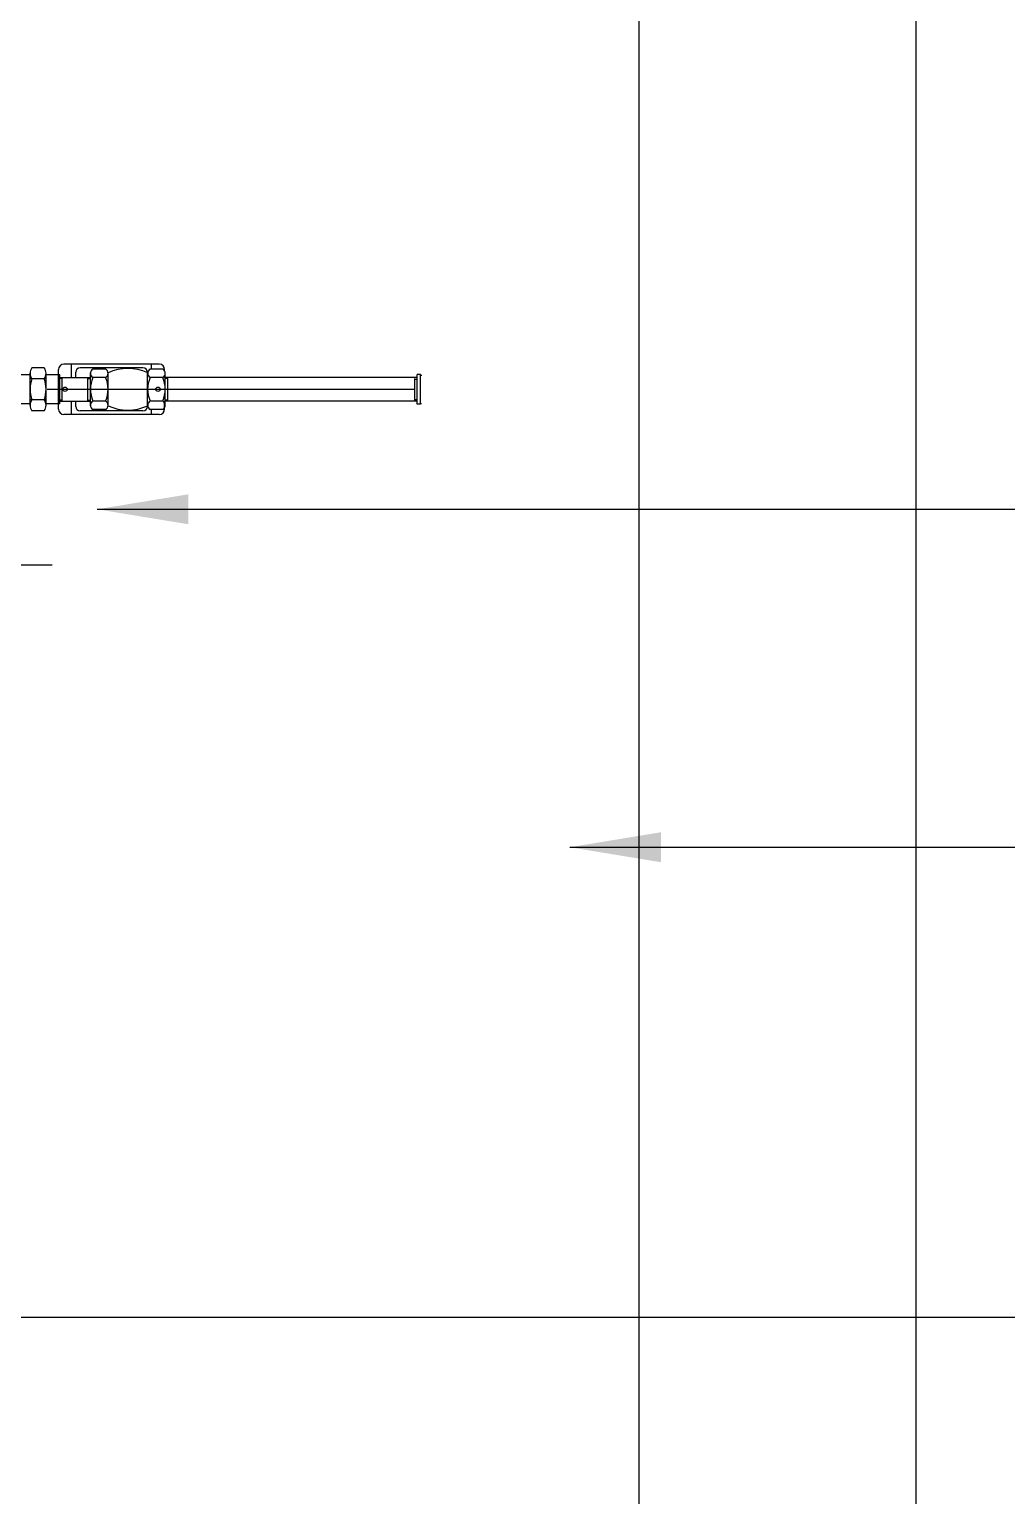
# Model space of a CAD drawing. Extents: x 846 to 947, y 375 to 797.
# Drawn here: x 864.836 to 866.446, y 433.799 to 436.214 of the extents above; entities that cross this region are included whole.
import ezdxf

# ---------------------------------------------------------------- set-up
doc = ezdxf.new("R2010")
doc.units = 0
doc.header["$MEASUREMENT"] = 0
doc.layers.add('2', color=2, linetype='CONTINUOUS')
doc.layers.add('Fire', color=1, linetype='CONTINUOUS', lineweight=30)
doc.layers.add('section', color=7, linetype='CONTINUOUS', lineweight=35)
doc.styles.add('STYLE2', font='romand.shx', dxfattribs={"width": 0.8})
doc.dimstyles.new('samo', dxfattribs={"dimtxt": 0.15, "dimasz": 0.15, "dimexe": 0.1, "dimexo": 0.2, "dimgap": 0.09, "dimtad": 1, "dimdec": 0, "dimlfac": 100, "dimdsep": 46, "dimtxsty": 'STYLE2', "dimcen": 0.075, "dimclrd": 34, "dimclre": 34, "dimclrt": 5, "dimadec": 0, "dimazin": 0, "dimtfac": 0.72, "dimtdec": 0, "dimtofl": 0, "dimtmove": 2, "dimatfit": 3, "dimfxl": 0.1, "dimtolj": 1, "dimarcsym": 0})

msp = doc.modelspace()

# ---------------------------------------------------------------- linework, layer by layer
at = {"layer": '2', "color": 9}
for p, q in [((866.2962, 436.577), (866.2962, 432.131)), ((865.8402, 436.349), (865.8402, 432.131))]:
    msp.add_line(p, q, dxfattribs=at)
at = {"layer": 'section', "color": 1, "lineweight": -3}
for p, q in [((864.8375, 435.6451, 0.2446), (864.8151, 435.6451, 0.2446)), ((864.8375, 435.5944, 0.2446), (864.8375, 435.648, 0.2446)), ((864.8607, 435.6567, 0.2446), (864.8404, 435.6567, 0.2446)), ((864.8636, 435.5944, 0.2446), (864.8636, 435.648, 0.2446)), ((864.8861, 435.6451, 0.2446), (864.8636, 435.6451, 0.2446)), ((864.8841, 435.5885, 0.2446), (864.8841, 435.6539, 0.2446)), ((864.8861, 435.5973, 0.2446), (864.8861, 435.6451, 0.2446)), ((864.8861, 435.6405, 0.2446), (864.9367, 435.6405, 0.2446)), ((864.8904, 435.6019, 0.2446), (864.8904, 435.6405, 0.2446)), ((865.0502, 435.6626, 0.2446), (864.8928, 435.6626, 0.2446)), ((864.9058, 435.6405, 0.2446), (864.9058, 435.6626, 0.2446)), ((864.9125, 435.6405, 0.2446), (864.9125, 435.6493, 0.2446)), ((865.0233, 435.6565, 0.2446), (864.9197, 435.6565, 0.2446)), ((864.9324, 435.6019, 0.2446), (864.9324, 435.6405, 0.2446)), ((864.9367, 435.5941, 0.2446), (864.9367, 435.6483, 0.2446)), ((864.9617, 435.6543, 0.2446), (864.9408, 435.6543, 0.2446)), ((864.9617, 435.6405, 0.2446), (864.9408, 435.6405, 0.2446)), ((864.9658, 435.5941, 0.2446), (864.9658, 435.6483, 0.2446)), ((865.0305, 435.6485, 0.2446), (865.0305, 435.6493, 0.2446)), ((865.031, 435.5941, 0.2446), (865.031, 435.6483, 0.2446)), ((865.056, 435.6405, 0.2446), (865.035, 435.6405, 0.2446)), ((865.056, 435.6543, 0.2446), (865.0351, 435.6543, 0.2446)), ((865.0372, 435.6543, 0.2446), (865.0372, 435.6626, 0.2446)), ((865.0589, 435.6515, 0.2446), (865.0589, 435.6539, 0.2446)), ((865.06, 435.5941, 0.2446), (865.06, 435.6483, 0.2446)), ((865.4749, 435.6405, 0.2446), (865.06, 435.6405, 0.2446)), ((865.0644, 435.6019, 0.2446), (865.0644, 435.6405, 0.2446)), ((865.4749, 435.5966, 0.0943), (865.4749, 435.6458, 0.0943)), ((865.4803, 435.6458, 0.0943), (865.4749, 435.6458, 0.0943)), ((865.4803, 435.5966, 0.0943), (865.4803, 435.6458, 0.0943)), ((865.4803, 435.6445, 0.0943), (865.4824, 435.6445, 0.0943)), ((864.8636, 435.6386, 0.2446), (864.8375, 435.6386, 0.2446)), ((864.8904, 435.6391, 0.2446), (864.8861, 435.6391, 0.2446)), ((864.9324, 435.6391, 0.2446), (864.9367, 435.6391, 0.2446)), ((865.0644, 435.6391, 0.2446), (865.06, 435.6391, 0.2446)), ((865.4709, 435.6033, 0.0943), (865.4709, 435.6391, 0.0943)), ((865.4709, 435.6378, 0.0943), (865.4749, 435.6378, 0.0943)), ((864.8375, 435.5973, 0.2446), (864.8151, 435.5973, 0.2446)), ((864.8636, 435.6038, 0.2446), (864.8375, 435.6038, 0.2446)), ((864.8861, 435.5973, 0.2446), (864.8636, 435.5973, 0.2446)), ((864.8904, 435.6033, 0.2446), (864.8861, 435.6033, 0.2446)), ((864.8861, 435.6019, 0.2446), (864.9367, 435.6019, 0.2446)), ((864.9058, 435.5798, 0.2446), (864.9058, 435.6019, 0.2446)), ((864.9125, 435.5931, 0.2446), (864.9125, 435.6019, 0.2446)), ((864.9324, 435.6033, 0.2446), (864.9367, 435.6033, 0.2446)), ((864.9617, 435.6019, 0.2446), (864.9408, 435.6019, 0.2446)), ((865.0305, 435.5931, 0.2446), (865.0305, 435.5939, 0.2446)), ((865.056, 435.6019, 0.2446), (865.035, 435.6019, 0.2446)), ((865.0589, 435.5885, 0.2446), (865.0589, 435.5989, 0.2446)), ((865.0644, 435.6033, 0.2446), (865.06, 435.6033, 0.2446)), ((865.4749, 435.6019, 0.2446), (865.06, 435.6019, 0.2446)), ((865.4709, 435.6046, 0.0943), (865.4749, 435.6046, 0.0943)), ((865.4803, 435.5966, 0.0943), (865.4749, 435.5966, 0.0943)), ((865.4803, 435.5979, 0.0943), (865.482, 435.5979, 0.0943)), ((864.8607, 435.5857, 0.2446), (864.8404, 435.5857, 0.2446)), ((865.0502, 435.5798, 0.2446), (864.8928, 435.5798, 0.2446)), ((865.0233, 435.5858, 0.2446), (864.9197, 435.5858, 0.2446)), ((864.9617, 435.588, 0.2446), (864.9408, 435.588, 0.2446)), ((865.056, 435.588, 0.2446), (865.0351, 435.588, 0.2446)), ((865.0372, 435.5798, 0.2446), (865.0372, 435.588, 0.2446)), ((864.8737, 435.3315, 0.2446), (863.9467, 435.3315, 0.2446))]:
    msp.add_line(p, q, dxfattribs=at)
at = {"layer": 'section', "lineweight": -3}
msp.add_line((864.8653, 435.6212, 0.2446), (865.4709, 435.6212, 0.0943), dxfattribs=at)
at = {"layer": 'section', "color": 1, "lineweight": -3}
for centre in [(864.8949, 435.6212, 0.2446), (865.048, 435.6212, 0.2446)]:
    msp.add_circle(centre, 0.00362, dxfattribs=at)
for centre, radius, start, end in [((864.8531, 435.6476, 0.2446), 0.0156, 144.4623, 215.5376), ((864.848, 435.6476, 0.2446), 0.0156, 324.4624, 35.5377), ((864.8928, 435.6539, 0.2446), 0.00869, 90, 180), ((864.9197, 435.6493, 0.2446), 0.00724, 90, 180), ((864.9445, 435.6475, 0.2446), 0.00778, 118.2892, 241.7108), ((864.9854, 435.6212, 0.2446), 0.0487, 156.444, 203.556), ((864.958, 435.6475, 0.2446), 0.00778, 298.2892, 61.7109), ((864.9171, 435.6212, 0.2446), 0.0487, 336.444, 23.5561), ((864.9984, 435.5784, 0.2446), 0.0771, 64.9696, 115.0306), ((865.0233, 435.6493, 0.2446), 0.00724, 0, 90), ((865.0388, 435.6475, 0.2446), 0.00778, 118.2892, 241.7108), ((865.0797, 435.6212, 0.2446), 0.0487, 156.444, 203.556), ((865.0502, 435.6539, 0.2446), 0.00869, 0, 90), ((865.0523, 435.6475, 0.2446), 0.00778, 298.2892, 61.7109), ((865.0113, 435.6212, 0.2446), 0.0487, 336.444, 23.5561), ((864.8911, 435.6212, 0.2446), 0.0536, 161.0754, 198.9246), ((864.81, 435.6212, 0.2446), 0.0536, 341.0754, 18.9246), ((864.8531, 435.5948, 0.2446), 0.0156, 144.4623, 215.5377), ((864.848, 435.5948, 0.2446), 0.0156, 324.4623, 35.5377), ((864.9197, 435.5931, 0.2446), 0.00724, 180, 270), ((864.9445, 435.5949, 0.2446), 0.00778, 118.2891, 241.7109), ((864.958, 435.5949, 0.2446), 0.00778, 298.2891, 61.711), ((864.9984, 435.664, 0.2446), 0.0771, 244.9694, 295.0304), ((865.0233, 435.5931, 0.2446), 0.00724, 270, 0), ((865.0388, 435.5949, 0.2446), 0.00778, 118.2891, 241.7109), ((865.0523, 435.5949, 0.2446), 0.00778, 298.2891, 61.711), ((864.8928, 435.5885, 0.2446), 0.00869, 180, 270), ((865.0502, 435.5885, 0.2446), 0.00869, 270, 0)]:
    msp.add_arc(centre, radius, start, end, dxfattribs=at)

# ---------------------------------------------------------------- leaders
at = {"layer": 'Fire', "linetype": 'ByBlock'}
for points in [[(864.9479, 435.4236), (868.3061, 435.4236)], [(865.7262, 434.867), (868.8021, 434.867)], [(864.3565, 434.093, -0.2708), (869.1236, 434.093, -0.2708)]]:
    msp.add_leader(points, dimstyle='samo', override={"dimtad": 0, "dimarcsym": 1}, dxfattribs=at)

doc.saveas('drawing.dxf')
